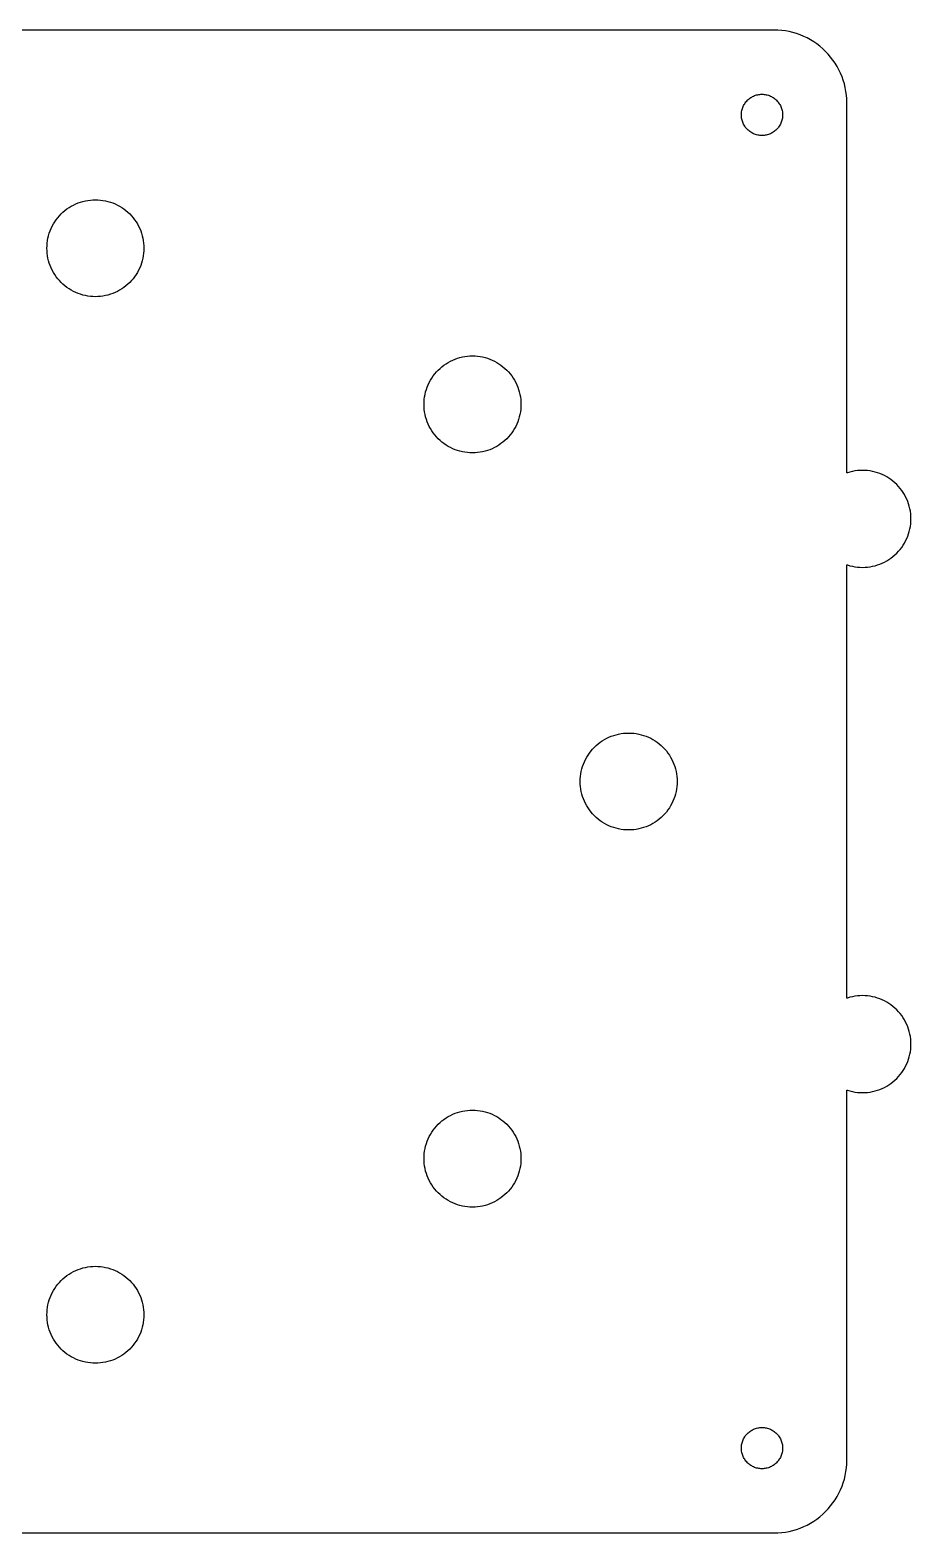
# Model space of a CAD drawing. Header units: metres. Extents: x -72 to 67, y -62 to 62.
# Drawn here: x -5.4 to 67.3, y -62 to 62 of the extents above; entities that cross this region are included whole.
import ezdxf

# ---------------------------------------------------------------- set-up
doc = ezdxf.new("R2010")
doc.units = ezdxf.units.M

msp = doc.modelspace()

# ---------------------------------------------------------------- linework, layer by layer
for p, q in [((56, 62), (-56, 62)), ((56.314, 61.9918), (56, 62)), ((56.6272, 61.9671), (56.314, 61.9918)), ((56.9386, 61.9261), (56.6272, 61.9671)), ((57.2475, 61.8689), (56.9386, 61.9261)), ((57.5529, 61.7955), (57.2475, 61.8689)), ((57.8541, 61.7063), (57.5529, 61.7955)), ((58.1502, 61.6015), (57.8541, 61.7063)), ((58.4404, 61.4813), (58.1502, 61.6015)), ((58.7239, 61.346), (58.4404, 61.4813)), ((59, 61.1962), (58.7239, 61.346)), ((59.2678, 61.032), (59, 61.1962)), ((59.5267, 60.8541), (59.2678, 61.032)), ((59.7759, 60.6629), (59.5267, 60.8541)), ((60.0148, 60.4589), (59.7759, 60.6629)), ((60.2426, 60.2426), (60.0148, 60.4589)), ((60.4589, 60.0148), (60.2426, 60.2426)), ((60.6629, 59.7759), (60.4589, 60.0148)), ((60.8541, 59.5267), (60.6629, 59.7759)), ((61.032, 59.2678), (60.8541, 59.5267)), ((61.1962, 59), (61.032, 59.2678)), ((61.346, 58.7239), (61.1962, 59)), ((61.4813, 58.4404), (61.346, 58.7239)), ((61.6015, 58.1502), (61.4813, 58.4404)), ((61.7063, 57.8541), (61.6015, 58.1502)), ((61.7955, 57.5529), (61.7063, 57.8541)), ((61.8689, 57.2475), (61.7955, 57.5529)), ((61.9261, 56.9386), (61.8689, 57.2475)), ((53.4853, 55.7718), (53.5278, 55.85)), ((53.5278, 55.85), (53.5743, 55.9259)), ((53.5743, 55.9259), (53.6247, 55.9992)), ((53.6247, 55.9992), (53.6789, 56.0698)), ((53.6789, 56.0698), (53.7367, 56.1375)), ((53.7367, 56.1375), (53.7979, 56.2021)), ((53.7979, 56.2021), (53.8625, 56.2633)), ((53.8625, 56.2633), (53.9302, 56.3211)), ((53.9302, 56.3211), (54.0008, 56.3753)), ((54.0008, 56.3753), (54.0741, 56.4257)), ((54.0741, 56.4257), (54.15, 56.4722)), ((54.15, 56.4722), (54.2282, 56.5147)), ((54.2282, 56.5147), (54.3085, 56.553)), ((54.3085, 56.553), (54.3908, 56.5871)), ((54.3908, 56.5871), (54.4747, 56.6168)), ((54.4747, 56.6168), (54.56, 56.6421)), ((54.56, 56.6421), (54.6465, 56.6628)), ((54.6465, 56.6628), (54.7341, 56.6791)), ((54.7341, 56.6791), (54.8223, 56.6907)), ((54.8223, 56.6907), (54.911, 56.6977)), ((54.911, 56.6977), (55, 56.7)), ((55, 56.7), (55.089, 56.6977)), ((55.089, 56.6977), (55.1777, 56.6907)), ((55.1777, 56.6907), (55.2659, 56.6791)), ((55.2659, 56.6791), (55.3535, 56.6628)), ((55.3535, 56.6628), (55.44, 56.6421)), ((55.44, 56.6421), (55.5253, 56.6168)), ((55.5253, 56.6168), (55.6092, 56.5871)), ((55.6092, 56.5871), (55.6915, 56.553)), ((55.6915, 56.553), (55.7718, 56.5147)), ((55.7718, 56.5147), (55.85, 56.4722)), ((55.85, 56.4722), (55.9259, 56.4257)), ((55.9259, 56.4257), (55.9992, 56.3753)), ((55.9992, 56.3753), (56.0698, 56.3211)), ((56.0698, 56.3211), (56.1375, 56.2633)), ((56.1375, 56.2633), (56.2021, 56.2021)), ((56.2021, 56.2021), (56.2633, 56.1375)), ((56.2633, 56.1375), (56.3211, 56.0698)), ((56.3211, 56.0698), (56.3753, 55.9992)), ((56.3753, 55.9992), (56.4257, 55.9259)), ((56.4257, 55.9259), (56.4722, 55.85)), ((56.4722, 55.85), (56.5147, 55.7718)), ((61.9671, 56.6272), (61.9261, 56.9386)), ((61.9918, 56.314), (61.9671, 56.6272)), ((62, 56), (61.9918, 56.314)), ((62, 25.4551), (62, 56)), ((53.3, 55), (53.3023, 55.089)), ((53.3023, 54.911), (53.3, 55)), ((53.3023, 55.089), (53.3093, 55.1777)), ((53.3093, 54.8223), (53.3023, 54.911)), ((53.3093, 55.1777), (53.3209, 55.2659)), ((53.3209, 54.7341), (53.3093, 54.8223)), ((53.3209, 55.2659), (53.3372, 55.3535)), ((53.3372, 54.6465), (53.3209, 54.7341)), ((53.3372, 55.3535), (53.3579, 55.44)), ((53.3579, 54.56), (53.3372, 54.6465)), ((53.3579, 55.44), (53.3832, 55.5253)), ((53.3832, 54.4747), (53.3579, 54.56)), ((53.3832, 55.5253), (53.4129, 55.6092)), ((53.4129, 55.6092), (53.447, 55.6915)), ((53.447, 55.6915), (53.4853, 55.7718)), ((56.5147, 55.7718), (56.553, 55.6915)), ((56.553, 55.6915), (56.5871, 55.6092)), ((56.5871, 55.6092), (56.6168, 55.5253)), ((56.6168, 55.5253), (56.6421, 55.44)), ((56.6421, 54.56), (56.6168, 54.4747)), ((56.6421, 55.44), (56.6628, 55.3535)), ((56.6628, 54.6465), (56.6421, 54.56)), ((56.6628, 55.3535), (56.6791, 55.2659)), ((56.6791, 54.7341), (56.6628, 54.6465)), ((56.6791, 55.2659), (56.6907, 55.1777)), ((56.6907, 54.8223), (56.6791, 54.7341)), ((56.6907, 55.1777), (56.6977, 55.089)), ((56.6977, 54.911), (56.6907, 54.8223)), ((56.6977, 55.089), (56.7, 55)), ((56.7, 55), (56.6977, 54.911)), ((53.4129, 54.3908), (53.3832, 54.4747)), ((53.447, 54.3085), (53.4129, 54.3908)), ((53.4853, 54.2282), (53.447, 54.3085)), ((53.5278, 54.15), (53.4853, 54.2282)), ((53.5743, 54.0741), (53.5278, 54.15)), ((53.6247, 54.0008), (53.5743, 54.0741)), ((53.6789, 53.9302), (53.6247, 54.0008)), ((53.7367, 53.8625), (53.6789, 53.9302)), ((53.7979, 53.7979), (53.7367, 53.8625)), ((53.8625, 53.7367), (53.7979, 53.7979)), ((53.9302, 53.6789), (53.8625, 53.7367)), ((54.0008, 53.6247), (53.9302, 53.6789)), ((54.0741, 53.5743), (54.0008, 53.6247)), ((54.15, 53.5278), (54.0741, 53.5743)), ((54.2282, 53.4853), (54.15, 53.5278)), ((54.3085, 53.447), (54.2282, 53.4853)), ((54.3908, 53.4129), (54.3085, 53.447)), ((54.4747, 53.3832), (54.3908, 53.4129)), ((54.56, 53.3579), (54.4747, 53.3832)), ((54.6465, 53.3372), (54.56, 53.3579)), ((54.7341, 53.3209), (54.6465, 53.3372)), ((54.8223, 53.3093), (54.7341, 53.3209)), ((55.2659, 53.3209), (55.1777, 53.3093)), ((55.3535, 53.3372), (55.2659, 53.3209)), ((55.44, 53.3579), (55.3535, 53.3372)), ((55.5253, 53.3832), (55.44, 53.3579)), ((55.6092, 53.4129), (55.5253, 53.3832)), ((55.6915, 53.447), (55.6092, 53.4129)), ((55.7718, 53.4853), (55.6915, 53.447)), ((55.85, 53.5278), (55.7718, 53.4853)), ((55.9259, 53.5743), (55.85, 53.5278)), ((55.9992, 53.6247), (55.9259, 53.5743)), ((56.0698, 53.6789), (55.9992, 53.6247)), ((56.1375, 53.7367), (56.0698, 53.6789)), ((56.2021, 53.7979), (56.1375, 53.7367)), ((56.2633, 53.8625), (56.2021, 53.7979)), ((56.3211, 53.9302), (56.2633, 53.8625)), ((56.3753, 54.0008), (56.3211, 53.9302)), ((56.4257, 54.0741), (56.3753, 54.0008)), ((56.4722, 54.15), (56.4257, 54.0741)), ((56.5147, 54.2282), (56.4722, 54.15)), ((56.553, 54.3085), (56.5147, 54.2282)), ((56.5871, 54.3908), (56.553, 54.3085)), ((56.6168, 54.4747), (56.5871, 54.3908)), ((54.911, 53.3023), (54.8223, 53.3093)), ((55, 53.3), (54.911, 53.3023)), ((55.089, 53.3023), (55, 53.3)), ((55.1777, 53.3093), (55.089, 53.3023)), ((-2.51727, 47.1086), (-2.35114, 47.2361)), ((-2.35114, 47.2361), (-2.17856, 47.3547)), ((-2.17856, 47.3547), (-2, 47.4641)), ((-2, 47.4641), (-1.81595, 47.564)), ((-1.81595, 47.564), (-1.62694, 47.6542)), ((-1.62694, 47.6542), (-1.43346, 47.7343)), ((-1.43346, 47.7343), (-1.23607, 47.8042)), ((-1.23607, 47.8042), (-1.03528, 47.8637)), ((-1.03528, 47.8637), (-0.83164, 47.9126)), ((-0.83164, 47.9126), (-0.62573, 47.9508)), ((-0.62573, 47.9508), (-0.41811, 47.9781)), ((-0.41811, 47.9781), (-0.20933, 47.9945)), ((-0.20933, 47.9945), (0, 48)), ((0, 48), (0.20933, 47.9945)), ((0.20933, 47.9945), (0.41811, 47.9781)), ((0.41811, 47.9781), (0.62573, 47.9508)), ((0.62573, 47.9508), (0.83164, 47.9126)), ((0.83164, 47.9126), (1.03528, 47.8637)), ((1.03528, 47.8637), (1.23607, 47.8042)), ((1.23607, 47.8042), (1.43346, 47.7343)), ((1.43346, 47.7343), (1.62694, 47.6542)), ((1.62694, 47.6542), (1.81595, 47.564)), ((1.81595, 47.564), (2, 47.4641)), ((2, 47.4641), (2.17856, 47.3547)), ((2.17856, 47.3547), (2.35114, 47.2361)), ((2.35114, 47.2361), (2.51727, 47.1086)), ((-3.56403, 45.816), (-3.4641, 46)), ((-3.4641, 46), (-3.35468, 46.1786)), ((-3.35468, 46.1786), (-3.23607, 46.3511)), ((-3.23607, 46.3511), (-3.10857, 46.5173)), ((-3.10857, 46.5173), (-2.97258, 46.6765)), ((-2.97258, 46.6765), (-2.82841, 46.8284)), ((-2.82841, 46.8284), (-2.67651, 46.9726)), ((-2.67651, 46.9726), (-2.51727, 47.1086)), ((2.51727, 47.1086), (2.67651, 46.9726)), ((2.67651, 46.9726), (2.82841, 46.8284)), ((2.82841, 46.8284), (2.97258, 46.6765)), ((2.97258, 46.6765), (3.10857, 46.5173)), ((3.10857, 46.5173), (3.23607, 46.3511)), ((3.23607, 46.3511), (3.35468, 46.1786)), ((3.35468, 46.1786), (3.4641, 46)), ((3.4641, 46), (3.56403, 45.816)), ((-3.95074, 44.6257), (-3.91258, 44.8316)), ((-3.91258, 44.8316), (-3.86369, 45.0353)), ((-3.86369, 45.0353), (-3.80423, 45.2361)), ((-3.80423, 45.2361), (-3.73431, 45.4335)), ((-3.73431, 45.4335), (-3.65417, 45.6269)), ((-3.65417, 45.6269), (-3.56403, 45.816)), ((3.56403, 45.816), (3.65417, 45.6269)), ((3.65417, 45.6269), (3.73431, 45.4335)), ((3.73431, 45.4335), (3.80423, 45.2361)), ((3.80423, 45.2361), (3.86369, 45.0353)), ((3.86369, 45.0353), (3.91258, 44.8316)), ((3.91258, 44.8316), (3.95074, 44.6257)), ((-4, 44), (-3.99451, 44.2093)), ((-3.99451, 43.7907), (-4, 44)), ((-3.99451, 44.2093), (-3.97809, 44.4181)), ((-3.97809, 43.5819), (-3.99451, 43.7907)), ((-3.97809, 44.4181), (-3.95074, 44.6257)), ((-3.95074, 43.3743), (-3.97809, 43.5819)), ((3.95074, 44.6257), (3.97809, 44.4181)), ((3.97809, 43.5819), (3.95074, 43.3743)), ((3.97809, 44.4181), (3.99451, 44.2093)), ((3.99451, 43.7907), (3.97809, 43.5819)), ((3.99451, 44.2093), (4, 44)), ((4, 44), (3.99451, 43.7907)), ((-3.91258, 43.1684), (-3.95074, 43.3743)), ((-3.86369, 42.9647), (-3.91258, 43.1684)), ((-3.80423, 42.7639), (-3.86369, 42.9647)), ((-3.73431, 42.5665), (-3.80423, 42.7639)), ((-3.65417, 42.3731), (-3.73431, 42.5665)), ((-3.56403, 42.184), (-3.65417, 42.3731)), ((-3.4641, 42), (-3.56403, 42.184)), ((3.56403, 42.184), (3.4641, 42)), ((3.65417, 42.3731), (3.56403, 42.184)), ((3.73431, 42.5665), (3.65417, 42.3731)), ((3.80423, 42.7639), (3.73431, 42.5665)), ((3.86369, 42.9647), (3.80423, 42.7639)), ((3.91258, 43.1684), (3.86369, 42.9647)), ((3.95074, 43.3743), (3.91258, 43.1684)), ((-3.35468, 41.8214), (-3.4641, 42)), ((-3.23607, 41.6489), (-3.35468, 41.8214)), ((-3.10857, 41.4827), (-3.23607, 41.6489)), ((-2.97258, 41.3235), (-3.10857, 41.4827)), ((-2.82841, 41.1716), (-2.97258, 41.3235)), ((-2.67651, 41.0274), (-2.82841, 41.1716)), ((-2.51727, 40.8914), (-2.67651, 41.0274)), ((2.67651, 41.0274), (2.51727, 40.8914)), ((2.82841, 41.1716), (2.67651, 41.0274)), ((2.97258, 41.3235), (2.82841, 41.1716)), ((3.10857, 41.4827), (2.97258, 41.3235)), ((3.23607, 41.6489), (3.10857, 41.4827)), ((3.35468, 41.8214), (3.23607, 41.6489)), ((3.4641, 42), (3.35468, 41.8214)), ((-2.35114, 40.7639), (-2.51727, 40.8914)), ((-2.17856, 40.6453), (-2.35114, 40.7639)), ((-2, 40.5359), (-2.17856, 40.6453)), ((-1.81595, 40.436), (-2, 40.5359)), ((-1.62694, 40.3458), (-1.81595, 40.436)), ((-1.43346, 40.2657), (-1.62694, 40.3458)), ((-1.23607, 40.1958), (-1.43346, 40.2657)), ((-1.03528, 40.1363), (-1.23607, 40.1958)), ((-0.83164, 40.0874), (-1.03528, 40.1363)), ((-0.62573, 40.0492), (-0.83164, 40.0874)), ((-0.41811, 40.0219), (-0.62573, 40.0492)), ((-0.20933, 40.0055), (-0.41811, 40.0219)), ((0, 40), (-0.20933, 40.0055)), ((0.20933, 40.0055), (0, 40)), ((0.41811, 40.0219), (0.20933, 40.0055)), ((0.62573, 40.0492), (0.41811, 40.0219)), ((0.83164, 40.0874), (0.62573, 40.0492)), ((1.03528, 40.1363), (0.83164, 40.0874)), ((1.23607, 40.1958), (1.03528, 40.1363)), ((1.43346, 40.2657), (1.23607, 40.1958)), ((1.62694, 40.3458), (1.43346, 40.2657)), ((1.81595, 40.436), (1.62694, 40.3458)), ((2, 40.5359), (1.81595, 40.436)), ((2.17856, 40.6453), (2, 40.5359)), ((2.35114, 40.7639), (2.17856, 40.6453)), ((2.51727, 40.8914), (2.35114, 40.7639)), ((29.2967, 34.6767), (29.4858, 34.7669)), ((29.4858, 34.7669), (29.6792, 34.847)), ((29.6792, 34.847), (29.8766, 34.9169)), ((29.8766, 34.9169), (30.0774, 34.9764)), ((30.0774, 34.9764), (30.2811, 35.0253)), ((30.2811, 35.0253), (30.487, 35.0634)), ((30.487, 35.0634), (30.6946, 35.0908)), ((30.6946, 35.0908), (30.9034, 35.1072)), ((30.9034, 35.1072), (31.1127, 35.1127)), ((31.1127, 35.1127), (31.322, 35.1072)), ((31.322, 35.1072), (31.5308, 35.0908)), ((31.5308, 35.0908), (31.7384, 35.0634)), ((31.7384, 35.0634), (31.9443, 35.0253)), ((31.9443, 35.0253), (32.148, 34.9764)), ((32.148, 34.9764), (32.3488, 34.9169)), ((32.3488, 34.9169), (32.5462, 34.847)), ((32.5462, 34.847), (32.7396, 34.7669)), ((32.7396, 34.7669), (32.9287, 34.6767)), ((27.8766, 33.4638), (28.0041, 33.63)), ((28.0041, 33.63), (28.1401, 33.7892)), ((28.1401, 33.7892), (28.2843, 33.9411)), ((28.2843, 33.9411), (28.4362, 34.0853)), ((28.4362, 34.0853), (28.5954, 34.2213)), ((28.5954, 34.2213), (28.7616, 34.3488)), ((28.7616, 34.3488), (28.9341, 34.4674)), ((28.9341, 34.4674), (29.1127, 34.5768)), ((29.1127, 34.5768), (29.2967, 34.6767)), ((32.9287, 34.6767), (33.1127, 34.5768)), ((33.1127, 34.5768), (33.2913, 34.4674)), ((33.2913, 34.4674), (33.4638, 34.3488)), ((33.4638, 34.3488), (33.63, 34.2213)), ((33.63, 34.2213), (33.7892, 34.0853)), ((33.7892, 34.0853), (33.9411, 33.9411)), ((33.9411, 33.9411), (34.0853, 33.7892)), ((34.0853, 33.7892), (34.2213, 33.63)), ((34.2213, 33.63), (34.3488, 33.4638)), ((27.249, 32.148), (27.3085, 32.3488)), ((27.3085, 32.3488), (27.3784, 32.5462)), ((27.3784, 32.5462), (27.4585, 32.7396)), ((27.4585, 32.7396), (27.5487, 32.9287)), ((27.5487, 32.9287), (27.6486, 33.1127)), ((27.6486, 33.1127), (27.758, 33.2913)), ((27.758, 33.2913), (27.8766, 33.4638)), ((34.3488, 33.4638), (34.4674, 33.2913)), ((34.4674, 33.2913), (34.5768, 33.1127)), ((34.5768, 33.1127), (34.6767, 32.9287)), ((34.6767, 32.9287), (34.7669, 32.7396)), ((34.7669, 32.7396), (34.847, 32.5462)), ((34.847, 32.5462), (34.9169, 32.3488)), ((34.9169, 32.3488), (34.9764, 32.148)), ((27.1127, 31.1127), (27.1182, 31.322)), ((27.1182, 30.9034), (27.1127, 31.1127)), ((27.1182, 31.322), (27.1346, 31.5308)), ((27.1346, 31.5308), (27.1619, 31.7384)), ((27.1619, 31.7384), (27.2001, 31.9443)), ((27.2001, 31.9443), (27.249, 32.148)), ((34.9764, 32.148), (35.0253, 31.9443)), ((35.0253, 31.9443), (35.0634, 31.7384)), ((35.0634, 31.7384), (35.0908, 31.5308)), ((35.0908, 31.5308), (35.1072, 31.322)), ((35.1072, 31.322), (35.1127, 31.1127)), ((35.1127, 31.1127), (35.1072, 30.9034)), ((27.1346, 30.6946), (27.1182, 30.9034)), ((27.1619, 30.487), (27.1346, 30.6946)), ((27.2001, 30.2811), (27.1619, 30.487)), ((27.249, 30.0774), (27.2001, 30.2811)), ((27.3085, 29.8766), (27.249, 30.0774)), ((27.3784, 29.6792), (27.3085, 29.8766)), ((34.9169, 29.8766), (34.847, 29.6792)), ((34.9764, 30.0774), (34.9169, 29.8766)), ((35.0253, 30.2811), (34.9764, 30.0774)), ((35.0634, 30.487), (35.0253, 30.2811)), ((35.0908, 30.6946), (35.0634, 30.487)), ((35.1072, 30.9034), (35.0908, 30.6946)), ((27.4585, 29.4858), (27.3784, 29.6792)), ((27.5487, 29.2967), (27.4585, 29.4858)), ((27.6486, 29.1127), (27.5487, 29.2967)), ((27.758, 28.9341), (27.6486, 29.1127)), ((27.8766, 28.7616), (27.758, 28.9341)), ((28.0041, 28.5954), (27.8766, 28.7616)), ((28.1401, 28.4362), (28.0041, 28.5954)), ((34.2213, 28.5954), (34.0853, 28.4362)), ((34.3488, 28.7616), (34.2213, 28.5954)), ((34.4674, 28.9341), (34.3488, 28.7616)), ((34.5768, 29.1127), (34.4674, 28.9341)), ((34.6767, 29.2967), (34.5768, 29.1127)), ((34.7669, 29.4858), (34.6767, 29.2967)), ((34.847, 29.6792), (34.7669, 29.4858)), ((28.2843, 28.2843), (28.1401, 28.4362)), ((28.4362, 28.1401), (28.2843, 28.2843)), ((28.5954, 28.0041), (28.4362, 28.1401)), ((28.7616, 27.8766), (28.5954, 28.0041)), ((28.9341, 27.758), (28.7616, 27.8766)), ((29.1127, 27.6486), (28.9341, 27.758)), ((29.2967, 27.5487), (29.1127, 27.6486)), ((29.4858, 27.4585), (29.2967, 27.5487)), ((29.6792, 27.3784), (29.4858, 27.4585)), ((29.8766, 27.3085), (29.6792, 27.3784)), ((30.0774, 27.249), (29.8766, 27.3085)), ((32.3488, 27.3085), (32.148, 27.249)), ((32.5462, 27.3784), (32.3488, 27.3085)), ((32.7396, 27.4585), (32.5462, 27.3784)), ((32.9287, 27.5487), (32.7396, 27.4585)), ((33.1127, 27.6486), (32.9287, 27.5487)), ((33.2913, 27.758), (33.1127, 27.6486)), ((33.4638, 27.8766), (33.2913, 27.758)), ((33.63, 28.0041), (33.4638, 27.8766)), ((33.7892, 28.1401), (33.63, 28.0041)), ((33.9411, 28.2843), (33.7892, 28.1401)), ((34.0853, 28.4362), (33.9411, 28.2843)), ((30.2811, 27.2001), (30.0774, 27.249)), ((30.487, 27.1619), (30.2811, 27.2001)), ((30.6946, 27.1346), (30.487, 27.1619)), ((30.9034, 27.1182), (30.6946, 27.1346)), ((31.1127, 27.1127), (30.9034, 27.1182)), ((31.322, 27.1182), (31.1127, 27.1127)), ((31.5308, 27.1346), (31.322, 27.1182)), ((31.7384, 27.1619), (31.5308, 27.1346)), ((31.9443, 27.2001), (31.7384, 27.1619)), ((32.148, 27.249), (31.9443, 27.2001)), ((62.0539, 25.4742), (62, 25.4551)), ((62.2547, 25.5337), (62.0539, 25.4742)), ((62.4584, 25.5826), (62.2547, 25.5337)), ((62.6643, 25.6208), (62.4584, 25.5826)), ((62.8719, 25.6481), (62.6643, 25.6208)), ((63.0807, 25.6645), (62.8719, 25.6481)), ((63.29, 25.67), (63.0807, 25.6645)), ((63.4993, 25.6645), (63.29, 25.67)), ((63.7081, 25.6481), (63.4993, 25.6645)), ((63.9157, 25.6208), (63.7081, 25.6481)), ((64.1216, 25.5826), (63.9157, 25.6208)), ((64.3253, 25.5337), (64.1216, 25.5826)), ((64.5261, 25.4742), (64.3253, 25.5337)), ((64.7235, 25.4043), (64.5261, 25.4742)), ((64.9169, 25.3242), (64.7235, 25.4043)), ((65.106, 25.234), (64.9169, 25.3242)), ((65.29, 25.1341), (65.106, 25.234)), ((65.4686, 25.0247), (65.29, 25.1341)), ((65.6411, 24.9061), (65.4686, 25.0247)), ((65.8073, 24.7786), (65.6411, 24.9061)), ((65.9665, 24.6426), (65.8073, 24.7786)), ((66.1184, 24.4984), (65.9665, 24.6426)), ((66.2626, 24.3465), (66.1184, 24.4984)), ((66.3986, 24.1873), (66.2626, 24.3465)), ((66.5261, 24.0211), (66.3986, 24.1873)), ((66.6447, 23.8486), (66.5261, 24.0211)), ((66.7541, 23.67), (66.6447, 23.8486)), ((66.854, 23.486), (66.7541, 23.67)), ((66.9442, 23.2969), (66.854, 23.486)), ((67.0243, 23.1035), (66.9442, 23.2969)), ((67.0942, 22.9061), (67.0243, 23.1035)), ((67.1537, 22.7053), (67.0942, 22.9061)), ((67.2026, 22.5016), (67.1537, 22.7053)), ((67.2408, 22.2957), (67.2026, 22.5016)), ((67.2681, 22.0881), (67.2408, 22.2957)), ((67.2408, 21.0443), (67.2681, 21.2519)), ((67.2845, 21.8793), (67.2681, 22.0881)), ((67.2681, 21.2519), (67.2845, 21.4607)), ((67.29, 21.67), (67.2845, 21.8793)), ((67.2845, 21.4607), (67.29, 21.67)), ((66.7541, 19.67), (66.854, 19.854)), ((66.854, 19.854), (66.9442, 20.0431)), ((66.9442, 20.0431), (67.0243, 20.2365)), ((67.0243, 20.2365), (67.0942, 20.4339)), ((67.0942, 20.4339), (67.1537, 20.6347)), ((67.1537, 20.6347), (67.2026, 20.8384)), ((67.2026, 20.8384), (67.2408, 21.0443)), ((65.8073, 18.5614), (65.9665, 18.6974)), ((65.9665, 18.6974), (66.1184, 18.8416)), ((66.1184, 18.8416), (66.2626, 18.9935)), ((66.2626, 18.9935), (66.3986, 19.1527)), ((66.3986, 19.1527), (66.5261, 19.3189)), ((66.5261, 19.3189), (66.6447, 19.4914)), ((66.6447, 19.4914), (66.7541, 19.67)), ((62, -17.8849), (62, 17.8849)), ((62, 17.8849), (62.0539, 17.8658)), ((62.0539, 17.8658), (62.2547, 17.8063)), ((62.2547, 17.8063), (62.4584, 17.7574)), ((62.4584, 17.7574), (62.6643, 17.7192)), ((62.6643, 17.7192), (62.8719, 17.6919)), ((62.8719, 17.6919), (63.0807, 17.6755)), ((63.0807, 17.6755), (63.29, 17.67)), ((63.29, 17.67), (63.4993, 17.6755)), ((63.4993, 17.6755), (63.7081, 17.6919)), ((63.7081, 17.6919), (63.9157, 17.7192)), ((63.9157, 17.7192), (64.1216, 17.7574)), ((64.1216, 17.7574), (64.3253, 17.8063)), ((64.3253, 17.8063), (64.5261, 17.8658)), ((64.5261, 17.8658), (64.7235, 17.9357)), ((64.7235, 17.9357), (64.9169, 18.0158)), ((64.9169, 18.0158), (65.106, 18.106)), ((65.106, 18.106), (65.29, 18.2059)), ((65.29, 18.2059), (65.4686, 18.3153)), ((65.4686, 18.3153), (65.6411, 18.4339)), ((65.6411, 18.4339), (65.8073, 18.5614)), ((42.3731, 3.65417), (42.5665, 3.73431)), ((42.5665, 3.73431), (42.7639, 3.80423)), ((42.7639, 3.80423), (42.9647, 3.86369)), ((42.9647, 3.86369), (43.1684, 3.91258)), ((43.1684, 3.91258), (43.3743, 3.95074)), ((43.3743, 3.95074), (43.5819, 3.97809)), ((43.5819, 3.97809), (43.7907, 3.99451)), ((43.7907, 3.99451), (44, 4)), ((44, 4), (44.2093, 3.99451)), ((44.2093, 3.99451), (44.4181, 3.97809)), ((44.4181, 3.97809), (44.6257, 3.95074)), ((44.6257, 3.95074), (44.8316, 3.91258)), ((44.8316, 3.91258), (45.0353, 3.86369)), ((45.0353, 3.86369), (45.2361, 3.80423)), ((45.2361, 3.80423), (45.4335, 3.73431)), ((45.4335, 3.73431), (45.6269, 3.65417)), ((40.7639, 2.35114), (40.8914, 2.51727)), ((40.8914, 2.51727), (41.0274, 2.67651)), ((41.0274, 2.67651), (41.1716, 2.82841)), ((41.1716, 2.82841), (41.3235, 2.97258)), ((41.3235, 2.97258), (41.4827, 3.10857)), ((41.4827, 3.10857), (41.6489, 3.23607)), ((41.6489, 3.23607), (41.8214, 3.35468)), ((41.8214, 3.35468), (42, 3.4641)), ((42, 3.4641), (42.184, 3.56403)), ((42.184, 3.56403), (42.3731, 3.65417)), ((45.6269, 3.65417), (45.816, 3.56403)), ((45.816, 3.56403), (46, 3.4641)), ((46, 3.4641), (46.1786, 3.35468)), ((46.1786, 3.35468), (46.3511, 3.23607)), ((46.3511, 3.23607), (46.5173, 3.10857)), ((46.5173, 3.10857), (46.6765, 2.97258)), ((46.6765, 2.97258), (46.8284, 2.82841)), ((46.8284, 2.82841), (46.9726, 2.67651)), ((46.9726, 2.67651), (47.1086, 2.51727)), ((47.1086, 2.51727), (47.2361, 2.35114)), ((40.1958, 1.23607), (40.2657, 1.43346)), ((40.2657, 1.43346), (40.3458, 1.62694)), ((40.3458, 1.62694), (40.436, 1.81595)), ((40.436, 1.81595), (40.5359, 2)), ((40.5359, 2), (40.6453, 2.17856)), ((40.6453, 2.17856), (40.7639, 2.35114)), ((47.2361, 2.35114), (47.3547, 2.17856)), ((47.3547, 2.17856), (47.4641, 2)), ((47.4641, 2), (47.564, 1.81595)), ((47.564, 1.81595), (47.6542, 1.62694)), ((47.6542, 1.62694), (47.7343, 1.43346)), ((47.7343, 1.43346), (47.8042, 1.23607)), ((40, 0), (40.0055, 0.20933)), ((40.0055, -0.20933), (40, 0)), ((40.0055, 0.20933), (40.0219, 0.41811)), ((40.0219, 0.41811), (40.0492, 0.62573)), ((40.0492, 0.62573), (40.0874, 0.83164)), ((40.0874, 0.83164), (40.1363, 1.03528)), ((40.1363, 1.03528), (40.1958, 1.23607)), ((47.8042, 1.23607), (47.8637, 1.03528)), ((47.8637, 1.03528), (47.9126, 0.83164)), ((47.9126, 0.83164), (47.9508, 0.62573)), ((47.9508, 0.62573), (47.9781, 0.41811)), ((47.9781, 0.41811), (47.9945, 0.20933)), ((47.9945, 0.20933), (48, 0)), ((48, 0), (47.9945, -0.20933)), ((40.0219, -0.41811), (40.0055, -0.20933)), ((40.0492, -0.62573), (40.0219, -0.41811)), ((40.0874, -0.83164), (40.0492, -0.62573)), ((40.1363, -1.03528), (40.0874, -0.83164)), ((40.1958, -1.23607), (40.1363, -1.03528)), ((40.2657, -1.43346), (40.1958, -1.23607)), ((47.8042, -1.23607), (47.7343, -1.43346)), ((47.8637, -1.03528), (47.8042, -1.23607)), ((47.9126, -0.83164), (47.8637, -1.03528)), ((47.9508, -0.62573), (47.9126, -0.83164)), ((47.9781, -0.41811), (47.9508, -0.62573)), ((47.9945, -0.20933), (47.9781, -0.41811)), ((40.3458, -1.62694), (40.2657, -1.43346)), ((40.436, -1.81595), (40.3458, -1.62694)), ((40.5359, -2), (40.436, -1.81595)), ((40.6453, -2.17856), (40.5359, -2)), ((40.7639, -2.35114), (40.6453, -2.17856)), ((40.8914, -2.51727), (40.7639, -2.35114)), ((47.2361, -2.35114), (47.1086, -2.51727)), ((47.3547, -2.17856), (47.2361, -2.35114)), ((47.4641, -2), (47.3547, -2.17856)), ((47.564, -1.81595), (47.4641, -2)), ((47.6542, -1.62694), (47.564, -1.81595)), ((47.7343, -1.43346), (47.6542, -1.62694)), ((41.0274, -2.67651), (40.8914, -2.51727)), ((41.1716, -2.82841), (41.0274, -2.67651)), ((41.3235, -2.97258), (41.1716, -2.82841)), ((41.4827, -3.10857), (41.3235, -2.97258)), ((41.6489, -3.23607), (41.4827, -3.10857)), ((41.8214, -3.35468), (41.6489, -3.23607)), ((42, -3.4641), (41.8214, -3.35468)), ((42.184, -3.56403), (42, -3.4641)), ((42.3731, -3.65417), (42.184, -3.56403)), ((42.5665, -3.73431), (42.3731, -3.65417)), ((45.6269, -3.65417), (45.4335, -3.73431)), ((45.816, -3.56403), (45.6269, -3.65417)), ((46, -3.4641), (45.816, -3.56403)), ((46.1786, -3.35468), (46, -3.4641)), ((46.3511, -3.23607), (46.1786, -3.35468)), ((46.5173, -3.10857), (46.3511, -3.23607)), ((46.6765, -2.97258), (46.5173, -3.10857)), ((46.8284, -2.82841), (46.6765, -2.97258)), ((46.9726, -2.67651), (46.8284, -2.82841)), ((47.1086, -2.51727), (46.9726, -2.67651)), ((42.7639, -3.80423), (42.5665, -3.73431)), ((42.9647, -3.86369), (42.7639, -3.80423)), ((43.1684, -3.91258), (42.9647, -3.86369)), ((43.3743, -3.95074), (43.1684, -3.91258)), ((43.5819, -3.97809), (43.3743, -3.95074)), ((43.7907, -3.99451), (43.5819, -3.97809)), ((44, -4), (43.7907, -3.99451)), ((44.2093, -3.99451), (44, -4)), ((44.4181, -3.97809), (44.2093, -3.99451)), ((44.6257, -3.95074), (44.4181, -3.97809)), ((44.8316, -3.91258), (44.6257, -3.95074)), ((45.0353, -3.86369), (44.8316, -3.91258)), ((45.2361, -3.80423), (45.0353, -3.86369)), ((45.4335, -3.73431), (45.2361, -3.80423)), ((62.0539, -17.8658), (62, -17.8849)), ((62.2547, -17.8063), (62.0539, -17.8658)), ((62.4584, -17.7574), (62.2547, -17.8063)), ((62.6643, -17.7192), (62.4584, -17.7574)), ((62.8719, -17.6919), (62.6643, -17.7192)), ((63.0807, -17.6755), (62.8719, -17.6919)), ((63.29, -17.67), (63.0807, -17.6755)), ((63.4993, -17.6755), (63.29, -17.67)), ((63.7081, -17.6919), (63.4993, -17.6755)), ((63.9157, -17.7192), (63.7081, -17.6919)), ((64.1216, -17.7574), (63.9157, -17.7192)), ((64.3253, -17.8063), (64.1216, -17.7574)), ((64.5261, -17.8658), (64.3253, -17.8063)), ((64.7235, -17.9357), (64.5261, -17.8658)), ((64.9169, -18.0158), (64.7235, -17.9357)), ((65.106, -18.106), (64.9169, -18.0158)), ((65.29, -18.2059), (65.106, -18.106)), ((65.4686, -18.3153), (65.29, -18.2059)), ((65.6411, -18.4339), (65.4686, -18.3153)), ((65.8073, -18.5614), (65.6411, -18.4339)), ((65.9665, -18.6974), (65.8073, -18.5614)), ((66.1184, -18.8416), (65.9665, -18.6974)), ((66.2626, -18.9935), (66.1184, -18.8416)), ((66.3986, -19.1527), (66.2626, -18.9935)), ((66.5261, -19.3189), (66.3986, -19.1527)), ((66.6447, -19.4914), (66.5261, -19.3189)), ((66.7541, -19.67), (66.6447, -19.4914)), ((66.854, -19.854), (66.7541, -19.67)), ((66.9442, -20.0431), (66.854, -19.854)), ((67.0243, -20.2365), (66.9442, -20.0431)), ((67.0942, -20.4339), (67.0243, -20.2365)), ((67.1537, -20.6347), (67.0942, -20.4339)), ((67.2026, -20.8384), (67.1537, -20.6347)), ((67.2408, -21.0443), (67.2026, -20.8384)), ((67.2681, -21.2519), (67.2408, -21.0443)), ((67.2026, -22.5016), (67.2408, -22.2957)), ((67.2408, -22.2957), (67.2681, -22.0881)), ((67.2845, -21.4607), (67.2681, -21.2519)), ((67.2681, -22.0881), (67.2845, -21.8793)), ((67.29, -21.67), (67.2845, -21.4607)), ((67.2845, -21.8793), (67.29, -21.67)), ((66.7541, -23.67), (66.854, -23.486)), ((66.854, -23.486), (66.9442, -23.2969)), ((66.9442, -23.2969), (67.0243, -23.1035)), ((67.0243, -23.1035), (67.0942, -22.9061)), ((67.0942, -22.9061), (67.1537, -22.7053)), ((67.1537, -22.7053), (67.2026, -22.5016)), ((65.6411, -24.9061), (65.8073, -24.7786)), ((65.8073, -24.7786), (65.9665, -24.6426)), ((65.9665, -24.6426), (66.1184, -24.4984)), ((66.1184, -24.4984), (66.2626, -24.3465)), ((66.2626, -24.3465), (66.3986, -24.1873)), ((66.3986, -24.1873), (66.5261, -24.0211)), ((66.5261, -24.0211), (66.6447, -23.8486)), ((66.6447, -23.8486), (66.7541, -23.67)), ((62, -56), (62, -25.4551)), ((62, -25.4551), (62.0539, -25.4742)), ((62.0539, -25.4742), (62.2547, -25.5337)), ((62.2547, -25.5337), (62.4584, -25.5826)), ((62.4584, -25.5826), (62.6643, -25.6208)), ((62.6643, -25.6208), (62.8719, -25.6481)), ((62.8719, -25.6481), (63.0807, -25.6645)), ((63.0807, -25.6645), (63.29, -25.67)), ((63.29, -25.67), (63.4993, -25.6645)), ((63.4993, -25.6645), (63.7081, -25.6481)), ((63.7081, -25.6481), (63.9157, -25.6208)), ((63.9157, -25.6208), (64.1216, -25.5826)), ((64.1216, -25.5826), (64.3253, -25.5337)), ((64.3253, -25.5337), (64.5261, -25.4742)), ((64.5261, -25.4742), (64.7235, -25.4043)), ((64.7235, -25.4043), (64.9169, -25.3242)), ((64.9169, -25.3242), (65.106, -25.234)), ((65.106, -25.234), (65.29, -25.1341)), ((65.29, -25.1341), (65.4686, -25.0247)), ((65.4686, -25.0247), (65.6411, -24.9061)), ((29.8766, -27.3085), (30.0774, -27.249)), ((30.0774, -27.249), (30.2811, -27.2001)), ((30.2811, -27.2001), (30.487, -27.1619)), ((30.487, -27.1619), (30.6946, -27.1346)), ((30.6946, -27.1346), (30.9034, -27.1182)), ((30.9034, -27.1182), (31.1127, -27.1127)), ((31.1127, -27.1127), (31.322, -27.1182)), ((31.322, -27.1182), (31.5308, -27.1346)), ((31.5308, -27.1346), (31.7384, -27.1619)), ((31.7384, -27.1619), (31.9443, -27.2001)), ((31.9443, -27.2001), (32.148, -27.249)), ((32.148, -27.249), (32.3488, -27.3085)), ((28.0041, -28.5954), (28.1401, -28.4362)), ((28.1401, -28.4362), (28.2843, -28.2843)), ((28.2843, -28.2843), (28.4362, -28.1401)), ((28.4362, -28.1401), (28.5954, -28.0041)), ((28.5954, -28.0041), (28.7616, -27.8766)), ((28.7616, -27.8766), (28.9341, -27.758)), ((28.9341, -27.758), (29.1127, -27.6486)), ((29.1127, -27.6486), (29.2967, -27.5487)), ((29.2967, -27.5487), (29.4858, -27.4585)), ((29.4858, -27.4585), (29.6792, -27.3784)), ((29.6792, -27.3784), (29.8766, -27.3085)), ((32.3488, -27.3085), (32.5462, -27.3784)), ((32.5462, -27.3784), (32.7396, -27.4585)), ((32.7396, -27.4585), (32.9287, -27.5487)), ((32.9287, -27.5487), (33.1127, -27.6486)), ((33.1127, -27.6486), (33.2913, -27.758)), ((33.2913, -27.758), (33.4638, -27.8766)), ((33.4638, -27.8766), (33.63, -28.0041)), ((33.63, -28.0041), (33.7892, -28.1401)), ((33.7892, -28.1401), (33.9411, -28.2843)), ((33.9411, -28.2843), (34.0853, -28.4362)), ((34.0853, -28.4362), (34.2213, -28.5954)), ((27.3085, -29.8766), (27.3784, -29.6792)), ((27.3784, -29.6792), (27.4585, -29.4858)), ((27.4585, -29.4858), (27.5487, -29.2967)), ((27.5487, -29.2967), (27.6486, -29.1127)), ((27.6486, -29.1127), (27.758, -28.9341)), ((27.758, -28.9341), (27.8766, -28.7616)), ((27.8766, -28.7616), (28.0041, -28.5954)), ((34.2213, -28.5954), (34.3488, -28.7616)), ((34.3488, -28.7616), (34.4674, -28.9341)), ((34.4674, -28.9341), (34.5768, -29.1127)), ((34.5768, -29.1127), (34.6767, -29.2967)), ((34.6767, -29.2967), (34.7669, -29.4858)), ((34.7669, -29.4858), (34.847, -29.6792)), ((34.847, -29.6792), (34.9169, -29.8766)), ((27.1127, -31.1127), (27.1182, -30.9034)), ((27.1182, -30.9034), (27.1346, -30.6946)), ((27.1346, -30.6946), (27.1619, -30.487)), ((27.1619, -30.487), (27.2001, -30.2811)), ((27.2001, -30.2811), (27.249, -30.0774)), ((27.249, -30.0774), (27.3085, -29.8766)), ((34.9169, -29.8766), (34.9764, -30.0774)), ((34.9764, -30.0774), (35.0253, -30.2811)), ((35.0253, -30.2811), (35.0634, -30.487)), ((35.0634, -30.487), (35.0908, -30.6946)), ((35.0908, -30.6946), (35.1072, -30.9034)), ((35.1072, -30.9034), (35.1127, -31.1127)), ((27.1182, -31.322), (27.1127, -31.1127)), ((27.1346, -31.5308), (27.1182, -31.322)), ((27.1619, -31.7384), (27.1346, -31.5308)), ((27.2001, -31.9443), (27.1619, -31.7384)), ((27.249, -32.148), (27.2001, -31.9443)), ((27.3085, -32.3488), (27.249, -32.148)), ((34.9764, -32.148), (34.9169, -32.3488)), ((35.0253, -31.9443), (34.9764, -32.148)), ((35.0634, -31.7384), (35.0253, -31.9443)), ((35.0908, -31.5308), (35.0634, -31.7384)), ((35.1072, -31.322), (35.0908, -31.5308)), ((35.1127, -31.1127), (35.1072, -31.322)), ((27.3784, -32.5462), (27.3085, -32.3488)), ((27.4585, -32.7396), (27.3784, -32.5462)), ((27.5487, -32.9287), (27.4585, -32.7396)), ((27.6486, -33.1127), (27.5487, -32.9287)), ((27.758, -33.2913), (27.6486, -33.1127)), ((27.8766, -33.4638), (27.758, -33.2913)), ((28.0041, -33.63), (27.8766, -33.4638)), ((34.3488, -33.4638), (34.2213, -33.63)), ((34.4674, -33.2913), (34.3488, -33.4638)), ((34.5768, -33.1127), (34.4674, -33.2913)), ((34.6767, -32.9287), (34.5768, -33.1127)), ((34.7669, -32.7396), (34.6767, -32.9287)), ((34.847, -32.5462), (34.7669, -32.7396)), ((34.9169, -32.3488), (34.847, -32.5462)), ((28.1401, -33.7892), (28.0041, -33.63)), ((28.2843, -33.9411), (28.1401, -33.7892)), ((28.4362, -34.0853), (28.2843, -33.9411)), ((28.5954, -34.2213), (28.4362, -34.0853)), ((28.7616, -34.3488), (28.5954, -34.2213)), ((28.9341, -34.4674), (28.7616, -34.3488)), ((29.1127, -34.5768), (28.9341, -34.4674)), ((29.2967, -34.6767), (29.1127, -34.5768)), ((29.4858, -34.7669), (29.2967, -34.6767)), ((32.9287, -34.6767), (32.7396, -34.7669)), ((33.1127, -34.5768), (32.9287, -34.6767)), ((33.2913, -34.4674), (33.1127, -34.5768)), ((33.4638, -34.3488), (33.2913, -34.4674)), ((33.63, -34.2213), (33.4638, -34.3488)), ((33.7892, -34.0853), (33.63, -34.2213)), ((33.9411, -33.9411), (33.7892, -34.0853)), ((34.0853, -33.7892), (33.9411, -33.9411)), ((34.2213, -33.63), (34.0853, -33.7892)), ((29.6792, -34.847), (29.4858, -34.7669)), ((29.8766, -34.9169), (29.6792, -34.847)), ((30.0774, -34.9764), (29.8766, -34.9169)), ((30.2811, -35.0253), (30.0774, -34.9764)), ((30.487, -35.0634), (30.2811, -35.0253)), ((30.6946, -35.0908), (30.487, -35.0634)), ((30.9034, -35.1072), (30.6946, -35.0908)), ((31.1127, -35.1127), (30.9034, -35.1072)), ((31.322, -35.1072), (31.1127, -35.1127)), ((31.5308, -35.0908), (31.322, -35.1072)), ((31.7384, -35.0634), (31.5308, -35.0908)), ((31.9443, -35.0253), (31.7384, -35.0634)), ((32.148, -34.9764), (31.9443, -35.0253)), ((32.3488, -34.9169), (32.148, -34.9764)), ((32.5462, -34.847), (32.3488, -34.9169)), ((32.7396, -34.7669), (32.5462, -34.847)), ((-2.67651, -41.0274), (-2.51727, -40.8914)), ((-2.51727, -40.8914), (-2.35114, -40.7639)), ((-2.35114, -40.7639), (-2.17856, -40.6453)), ((-2.17856, -40.6453), (-2, -40.5359)), ((-2, -40.5359), (-1.81595, -40.436)), ((-1.81595, -40.436), (-1.62694, -40.3458)), ((-1.62694, -40.3458), (-1.43346, -40.2657)), ((-1.43346, -40.2657), (-1.23607, -40.1958)), ((-1.23607, -40.1958), (-1.03528, -40.1363)), ((-1.03528, -40.1363), (-0.83164, -40.0874)), ((-0.83164, -40.0874), (-0.62573, -40.0492)), ((-0.62573, -40.0492), (-0.41811, -40.0219)), ((-0.41811, -40.0219), (-0.20933, -40.0055)), ((-0.20933, -40.0055), (0, -40)), ((0, -40), (0.20933, -40.0055)), ((0.20933, -40.0055), (0.41811, -40.0219)), ((0.41811, -40.0219), (0.62573, -40.0492)), ((0.62573, -40.0492), (0.83164, -40.0874)), ((0.83164, -40.0874), (1.03528, -40.1363)), ((1.03528, -40.1363), (1.23607, -40.1958)), ((1.23607, -40.1958), (1.43346, -40.2657)), ((1.43346, -40.2657), (1.62694, -40.3458)), ((1.62694, -40.3458), (1.81595, -40.436)), ((1.81595, -40.436), (2, -40.5359)), ((2, -40.5359), (2.17856, -40.6453)), ((2.17856, -40.6453), (2.35114, -40.7639)), ((2.35114, -40.7639), (2.51727, -40.8914)), ((2.51727, -40.8914), (2.67651, -41.0274)), ((-3.56403, -42.184), (-3.4641, -42)), ((-3.4641, -42), (-3.35468, -41.8214)), ((-3.35468, -41.8214), (-3.23607, -41.6489)), ((-3.23607, -41.6489), (-3.10857, -41.4827)), ((-3.10857, -41.4827), (-2.97258, -41.3235)), ((-2.97258, -41.3235), (-2.82841, -41.1716)), ((-2.82841, -41.1716), (-2.67651, -41.0274)), ((2.67651, -41.0274), (2.82841, -41.1716)), ((2.82841, -41.1716), (2.97258, -41.3235)), ((2.97258, -41.3235), (3.10857, -41.4827)), ((3.10857, -41.4827), (3.23607, -41.6489)), ((3.23607, -41.6489), (3.35468, -41.8214)), ((3.35468, -41.8214), (3.4641, -42)), ((3.4641, -42), (3.56403, -42.184)), ((-3.97809, -43.5819), (-3.95074, -43.3743)), ((-3.95074, -43.3743), (-3.91258, -43.1684)), ((-3.91258, -43.1684), (-3.86369, -42.9647)), ((-3.86369, -42.9647), (-3.80423, -42.7639)), ((-3.80423, -42.7639), (-3.73431, -42.5665)), ((-3.73431, -42.5665), (-3.65417, -42.3731)), ((-3.65417, -42.3731), (-3.56403, -42.184)), ((3.56403, -42.184), (3.65417, -42.3731)), ((3.65417, -42.3731), (3.73431, -42.5665)), ((3.73431, -42.5665), (3.80423, -42.7639)), ((3.80423, -42.7639), (3.86369, -42.9647)), ((3.86369, -42.9647), (3.91258, -43.1684)), ((3.91258, -43.1684), (3.95074, -43.3743)), ((3.95074, -43.3743), (3.97809, -43.5819)), ((-4, -44), (-3.99451, -43.7907)), ((-3.99451, -44.2093), (-4, -44)), ((-3.99451, -43.7907), (-3.97809, -43.5819)), ((-3.97809, -44.4181), (-3.99451, -44.2093)), ((-3.95074, -44.6257), (-3.97809, -44.4181)), ((-3.91258, -44.8316), (-3.95074, -44.6257)), ((3.95074, -44.6257), (3.91258, -44.8316)), ((3.97809, -44.4181), (3.95074, -44.6257)), ((3.97809, -43.5819), (3.99451, -43.7907)), ((3.99451, -44.2093), (3.97809, -44.4181)), ((3.99451, -43.7907), (4, -44)), ((4, -44), (3.99451, -44.2093)), ((-3.86369, -45.0353), (-3.91258, -44.8316)), ((-3.80423, -45.2361), (-3.86369, -45.0353)), ((-3.73431, -45.4335), (-3.80423, -45.2361)), ((-3.65417, -45.6269), (-3.73431, -45.4335)), ((-3.56403, -45.816), (-3.65417, -45.6269)), ((-3.4641, -46), (-3.56403, -45.816)), ((3.56403, -45.816), (3.4641, -46)), ((3.65417, -45.6269), (3.56403, -45.816)), ((3.73431, -45.4335), (3.65417, -45.6269)), ((3.80423, -45.2361), (3.73431, -45.4335)), ((3.86369, -45.0353), (3.80423, -45.2361)), ((3.91258, -44.8316), (3.86369, -45.0353)), ((-3.35468, -46.1786), (-3.4641, -46)), ((-3.23607, -46.3511), (-3.35468, -46.1786)), ((-3.10857, -46.5173), (-3.23607, -46.3511)), ((-2.97258, -46.6765), (-3.10857, -46.5173)), ((-2.82841, -46.8284), (-2.97258, -46.6765)), ((-2.67651, -46.9726), (-2.82841, -46.8284)), ((-2.51727, -47.1086), (-2.67651, -46.9726)), ((-2.35114, -47.2361), (-2.51727, -47.1086)), ((2.51727, -47.1086), (2.35114, -47.2361)), ((2.67651, -46.9726), (2.51727, -47.1086)), ((2.82841, -46.8284), (2.67651, -46.9726)), ((2.97258, -46.6765), (2.82841, -46.8284)), ((3.10857, -46.5173), (2.97258, -46.6765)), ((3.23607, -46.3511), (3.10857, -46.5173)), ((3.35468, -46.1786), (3.23607, -46.3511)), ((3.4641, -46), (3.35468, -46.1786)), ((-2.17856, -47.3547), (-2.35114, -47.2361)), ((-2, -47.4641), (-2.17856, -47.3547)), ((-1.81595, -47.564), (-2, -47.4641)), ((-1.62694, -47.6542), (-1.81595, -47.564)), ((-1.43346, -47.7343), (-1.62694, -47.6542)), ((-1.23607, -47.8042), (-1.43346, -47.7343)), ((-1.03528, -47.8637), (-1.23607, -47.8042)), ((-0.83164, -47.9126), (-1.03528, -47.8637)), ((-0.62573, -47.9508), (-0.83164, -47.9126)), ((-0.41811, -47.9781), (-0.62573, -47.9508)), ((-0.20933, -47.9945), (-0.41811, -47.9781)), ((0, -48), (-0.20933, -47.9945)), ((0.20933, -47.9945), (0, -48)), ((0.41811, -47.9781), (0.20933, -47.9945)), ((0.62573, -47.9508), (0.41811, -47.9781)), ((0.83164, -47.9126), (0.62573, -47.9508)), ((1.03528, -47.8637), (0.83164, -47.9126)), ((1.23607, -47.8042), (1.03528, -47.8637)), ((1.43346, -47.7343), (1.23607, -47.8042)), ((1.62694, -47.6542), (1.43346, -47.7343)), ((1.81595, -47.564), (1.62694, -47.6542)), ((2, -47.4641), (1.81595, -47.564)), ((2.17856, -47.3547), (2, -47.4641)), ((2.35114, -47.2361), (2.17856, -47.3547)), ((54.7341, -53.3209), (54.8223, -53.3093)), ((54.8223, -53.3093), (54.911, -53.3023)), ((54.911, -53.3023), (55, -53.3)), ((55, -53.3), (55.089, -53.3023)), ((55.089, -53.3023), (55.1777, -53.3093)), ((55.1777, -53.3093), (55.2659, -53.3209)), ((53.3372, -54.6465), (53.3579, -54.56)), ((53.3579, -54.56), (53.3832, -54.4747)), ((53.3832, -54.4747), (53.4129, -54.3908)), ((53.4129, -54.3908), (53.447, -54.3085)), ((53.447, -54.3085), (53.4853, -54.2282)), ((53.4853, -54.2282), (53.5278, -54.15)), ((53.5278, -54.15), (53.5743, -54.0741)), ((53.5743, -54.0741), (53.6247, -54.0008)), ((53.6247, -54.0008), (53.6789, -53.9302)), ((53.6789, -53.9302), (53.7367, -53.8625)), ((53.7367, -53.8625), (53.7979, -53.7979)), ((53.7979, -53.7979), (53.8625, -53.7367)), ((53.8625, -53.7367), (53.9302, -53.6789)), ((53.9302, -53.6789), (54.0008, -53.6247)), ((54.0008, -53.6247), (54.0741, -53.5743)), ((54.0741, -53.5743), (54.15, -53.5278)), ((54.15, -53.5278), (54.2282, -53.4853)), ((54.2282, -53.4853), (54.3085, -53.447)), ((54.3085, -53.447), (54.3908, -53.4129)), ((54.3908, -53.4129), (54.4747, -53.3832)), ((54.4747, -53.3832), (54.56, -53.3579)), ((54.56, -53.3579), (54.6465, -53.3372)), ((54.6465, -53.3372), (54.7341, -53.3209)), ((55.2659, -53.3209), (55.3535, -53.3372)), ((55.3535, -53.3372), (55.44, -53.3579)), ((55.44, -53.3579), (55.5253, -53.3832)), ((55.5253, -53.3832), (55.6092, -53.4129)), ((55.6092, -53.4129), (55.6915, -53.447)), ((55.6915, -53.447), (55.7718, -53.4853)), ((55.7718, -53.4853), (55.85, -53.5278)), ((55.85, -53.5278), (55.9259, -53.5743)), ((55.9259, -53.5743), (55.9992, -53.6247)), ((55.9992, -53.6247), (56.0698, -53.6789)), ((56.0698, -53.6789), (56.1375, -53.7367)), ((56.1375, -53.7367), (56.2021, -53.7979)), ((56.2021, -53.7979), (56.2633, -53.8625)), ((56.2633, -53.8625), (56.3211, -53.9302)), ((56.3211, -53.9302), (56.3753, -54.0008)), ((56.3753, -54.0008), (56.4257, -54.0741)), ((56.4257, -54.0741), (56.4722, -54.15)), ((56.4722, -54.15), (56.5147, -54.2282)), ((56.5147, -54.2282), (56.553, -54.3085)), ((56.553, -54.3085), (56.5871, -54.3908)), ((56.5871, -54.3908), (56.6168, -54.4747)), ((56.6168, -54.4747), (56.6421, -54.56)), ((56.6421, -54.56), (56.6628, -54.6465)), ((53.3, -55), (53.3023, -54.911)), ((53.3023, -55.089), (53.3, -55)), ((53.3023, -54.911), (53.3093, -54.8223)), ((53.3093, -55.1777), (53.3023, -55.089)), ((53.3093, -54.8223), (53.3209, -54.7341)), ((53.3209, -55.2659), (53.3093, -55.1777)), ((53.3209, -54.7341), (53.3372, -54.6465)), ((53.3372, -55.3535), (53.3209, -55.2659)), ((53.3579, -55.44), (53.3372, -55.3535)), ((53.3832, -55.5253), (53.3579, -55.44)), ((53.4129, -55.6092), (53.3832, -55.5253)), ((53.447, -55.6915), (53.4129, -55.6092)), ((53.4853, -55.7718), (53.447, -55.6915)), ((53.5278, -55.85), (53.4853, -55.7718)), ((56.5147, -55.7718), (56.4722, -55.85)), ((56.553, -55.6915), (56.5147, -55.7718)), ((56.5871, -55.6092), (56.553, -55.6915)), ((56.6168, -55.5253), (56.5871, -55.6092)), ((56.6421, -55.44), (56.6168, -55.5253)), ((56.6628, -55.3535), (56.6421, -55.44)), ((56.6628, -54.6465), (56.6791, -54.7341)), ((56.6791, -55.2659), (56.6628, -55.3535)), ((56.6791, -54.7341), (56.6907, -54.8223)), ((56.6907, -55.1777), (56.6791, -55.2659)), ((56.6907, -54.8223), (56.6977, -54.911)), ((56.6977, -55.089), (56.6907, -55.1777)), ((56.6977, -54.911), (56.7, -55)), ((56.7, -55), (56.6977, -55.089)), ((53.5743, -55.9259), (53.5278, -55.85)), ((53.6247, -55.9992), (53.5743, -55.9259)), ((53.6789, -56.0698), (53.6247, -55.9992)), ((53.7367, -56.1375), (53.6789, -56.0698)), ((53.7979, -56.2021), (53.7367, -56.1375)), ((53.8625, -56.2633), (53.7979, -56.2021)), ((53.9302, -56.3211), (53.8625, -56.2633)), ((54.0008, -56.3753), (53.9302, -56.3211)), ((54.0741, -56.4257), (54.0008, -56.3753)), ((54.15, -56.4722), (54.0741, -56.4257)), ((54.2282, -56.5147), (54.15, -56.4722)), ((54.3085, -56.553), (54.2282, -56.5147)), ((54.3908, -56.5871), (54.3085, -56.553)), ((54.4747, -56.6168), (54.3908, -56.5871)), ((54.56, -56.6421), (54.4747, -56.6168)), ((54.6465, -56.6628), (54.56, -56.6421)), ((54.7341, -56.6791), (54.6465, -56.6628)), ((54.8223, -56.6907), (54.7341, -56.6791)), ((54.911, -56.6977), (54.8223, -56.6907)), ((55, -56.7), (54.911, -56.6977)), ((55.089, -56.6977), (55, -56.7)), ((55.1777, -56.6907), (55.089, -56.6977)), ((55.2659, -56.6791), (55.1777, -56.6907)), ((55.3535, -56.6628), (55.2659, -56.6791)), ((55.44, -56.6421), (55.3535, -56.6628)), ((55.5253, -56.6168), (55.44, -56.6421)), ((55.6092, -56.5871), (55.5253, -56.6168)), ((55.6915, -56.553), (55.6092, -56.5871)), ((55.7718, -56.5147), (55.6915, -56.553)), ((55.85, -56.4722), (55.7718, -56.5147)), ((55.9259, -56.4257), (55.85, -56.4722)), ((55.9992, -56.3753), (55.9259, -56.4257)), ((56.0698, -56.3211), (55.9992, -56.3753)), ((56.1375, -56.2633), (56.0698, -56.3211)), ((56.2021, -56.2021), (56.1375, -56.2633)), ((56.2633, -56.1375), (56.2021, -56.2021)), ((56.3211, -56.0698), (56.2633, -56.1375)), ((56.3753, -55.9992), (56.3211, -56.0698)), ((56.4257, -55.9259), (56.3753, -55.9992)), ((56.4722, -55.85), (56.4257, -55.9259)), ((61.8689, -57.2475), (61.9261, -56.9386)), ((61.9261, -56.9386), (61.9671, -56.6272)), ((61.9671, -56.6272), (61.9918, -56.314)), ((61.9918, -56.314), (62, -56)), ((61.4813, -58.4404), (61.6015, -58.1502)), ((61.6015, -58.1502), (61.7063, -57.8541)), ((61.7063, -57.8541), (61.7955, -57.5529)), ((61.7955, -57.5529), (61.8689, -57.2475)), ((60.8541, -59.5267), (61.032, -59.2678)), ((61.032, -59.2678), (61.1962, -59)), ((61.1962, -59), (61.346, -58.7239)), ((61.346, -58.7239), (61.4813, -58.4404)), ((59.5267, -60.8541), (59.7759, -60.6629)), ((59.7759, -60.6629), (60.0148, -60.4589)), ((60.0148, -60.4589), (60.2426, -60.2426)), ((60.2426, -60.2426), (60.4589, -60.0148)), ((60.4589, -60.0148), (60.6629, -59.7759)), ((60.6629, -59.7759), (60.8541, -59.5267)), ((-56, -62), (56, -62)), ((56, -62), (56.314, -61.9918)), ((56.314, -61.9918), (56.6272, -61.9671)), ((56.6272, -61.9671), (56.9386, -61.9261)), ((56.9386, -61.9261), (57.2475, -61.8689)), ((57.2475, -61.8689), (57.5529, -61.7955)), ((57.5529, -61.7955), (57.8541, -61.7063)), ((57.8541, -61.7063), (58.1502, -61.6015)), ((58.1502, -61.6015), (58.4404, -61.4813)), ((58.4404, -61.4813), (58.7239, -61.346)), ((58.7239, -61.346), (59, -61.1962)), ((59, -61.1962), (59.2678, -61.032)), ((59.2678, -61.032), (59.5267, -60.8541))]:
    msp.add_line(p, q)

doc.saveas('drawing.dxf')
